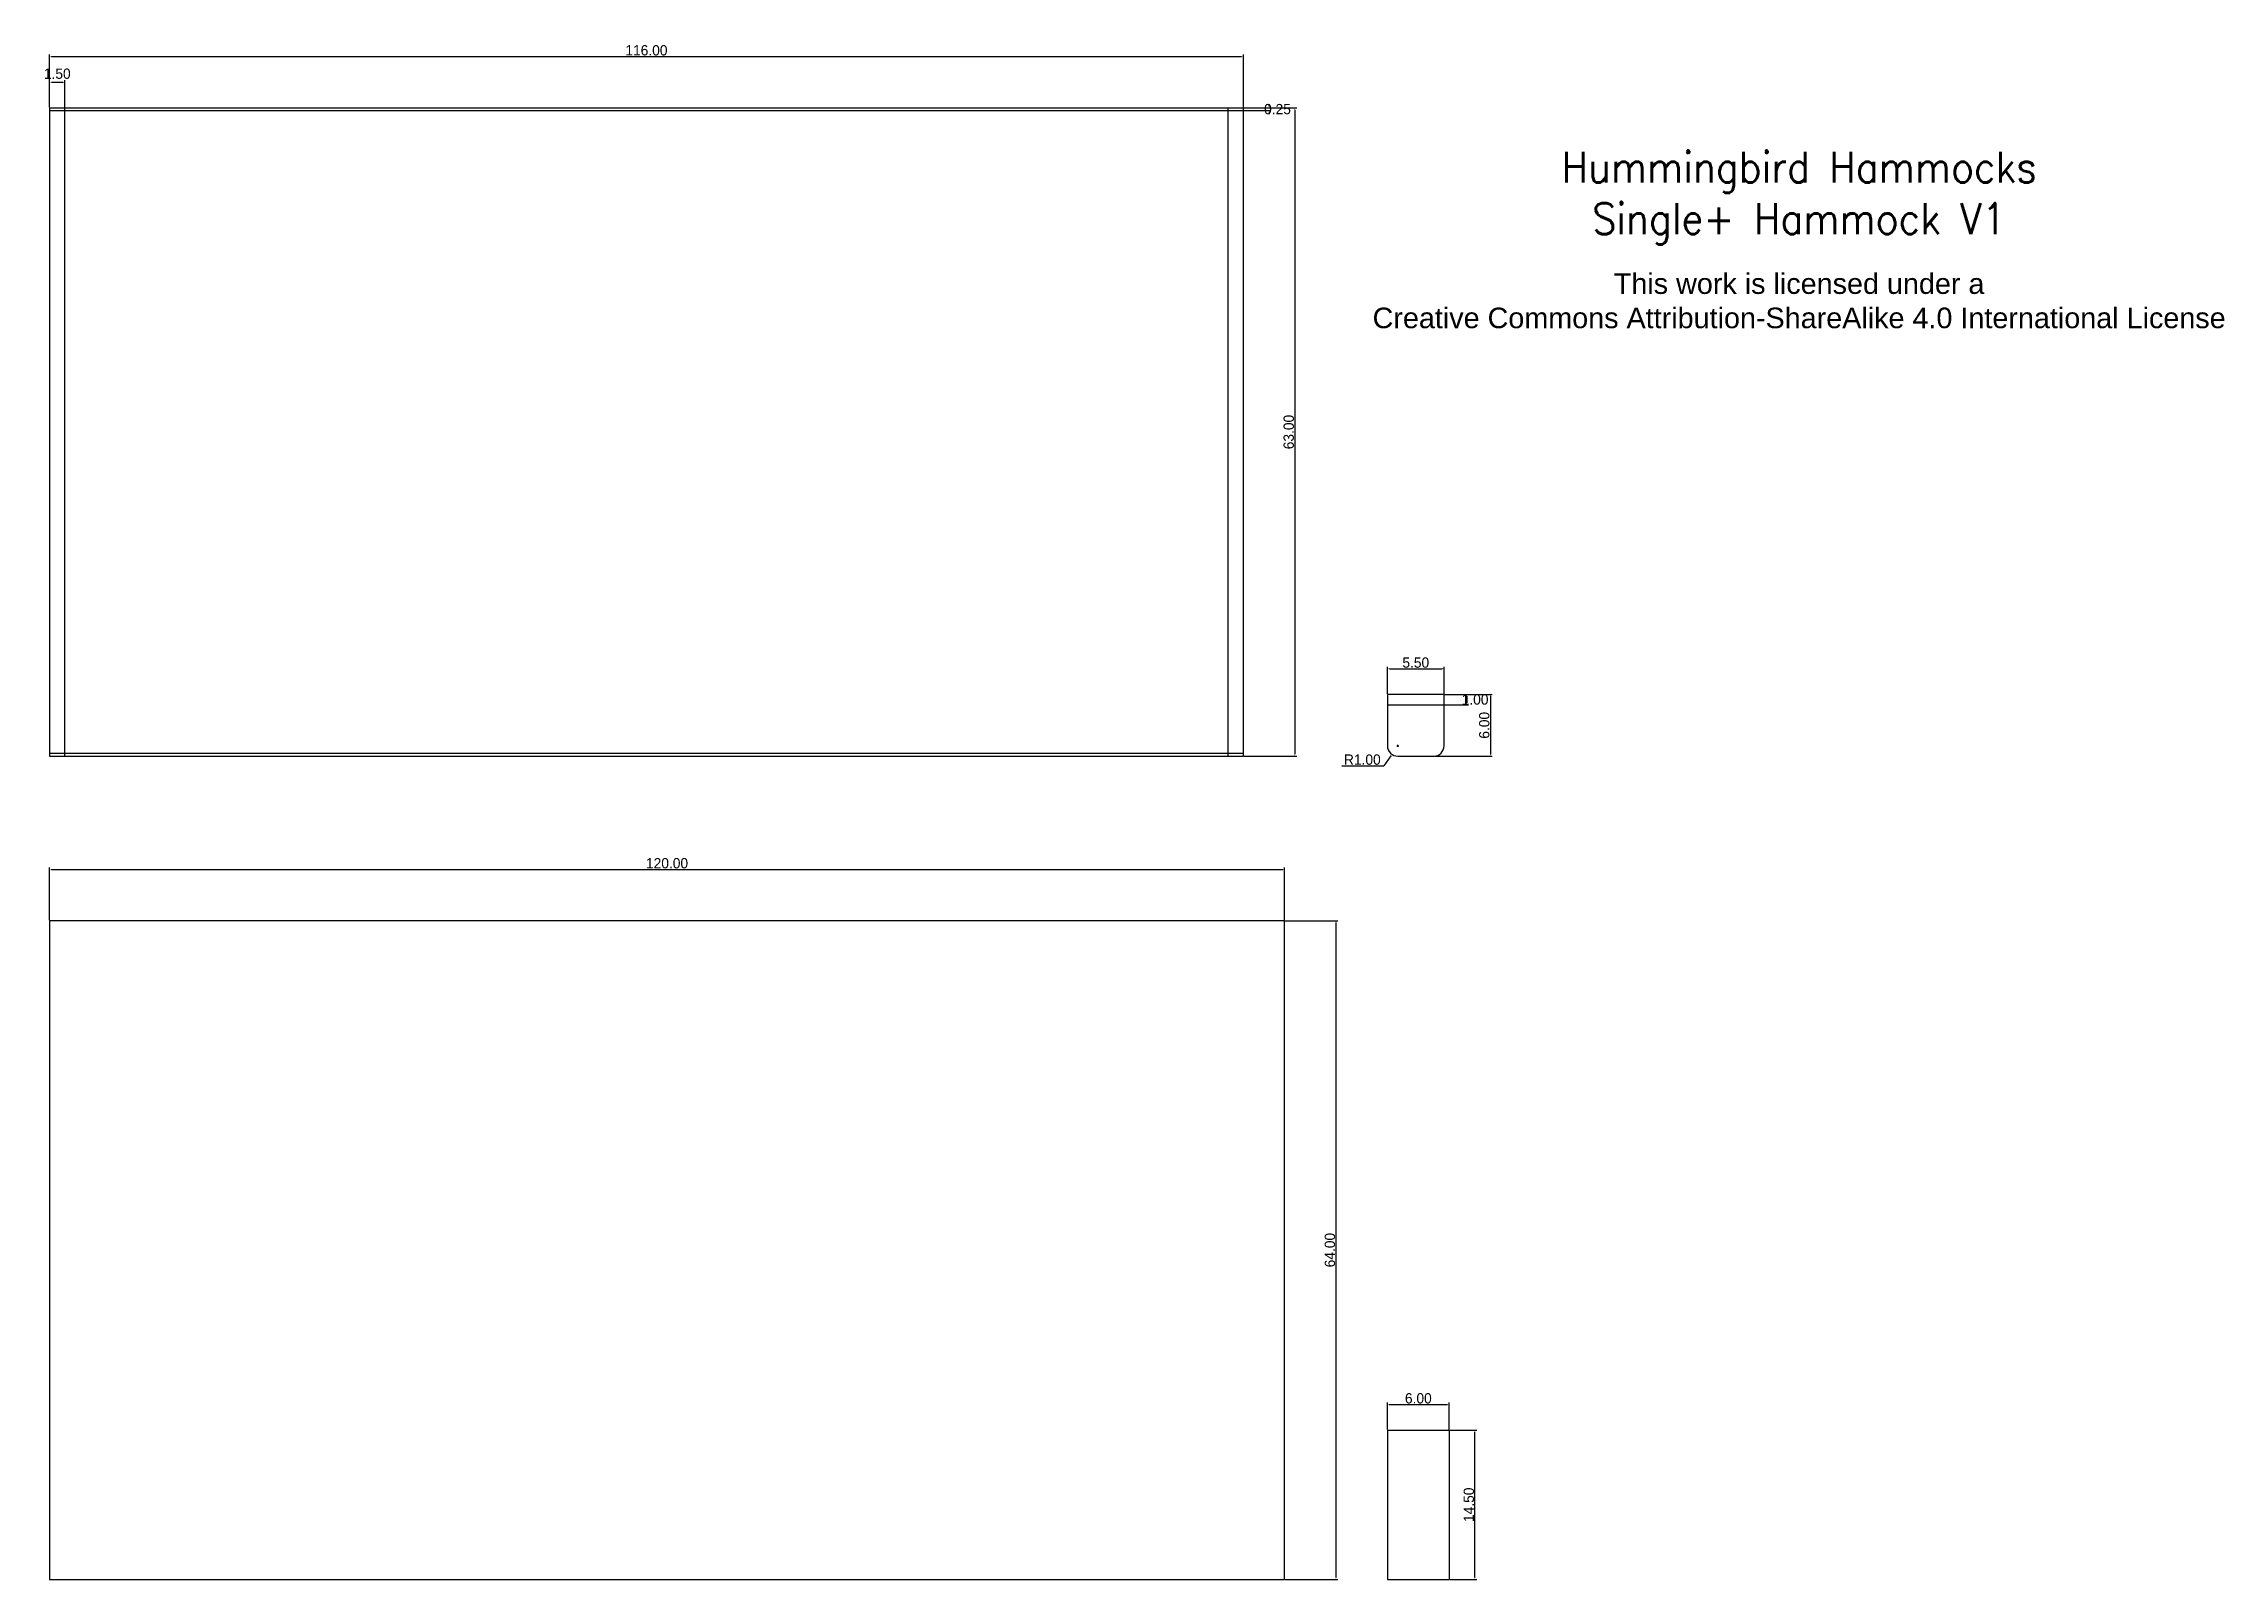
# Model space of a CAD drawing. Extents: x -1 to 211, y 0 to 149.
import ezdxf

# ---------------------------------------------------------------- set-up
doc = ezdxf.new("R2010")
doc.units = 0
doc.layers.get('0').update_dxf_attribs({"true_color": 0xffffff})
for name, color, linetype, true_color in [('Bag Cut Size', 6, 'Continuous', 0xff00ff), ('Cut Size', 1, 'Continuous', 0xff0000), ('Finished Bag', 3, 'Continuous', 0x00ff00), ('Finished Hammock', 5, 'Continuous', 0x0000ff)]:
    doc.layers.add(name, color=color, linetype=linetype, true_color=true_color)
doc.layers.add('Dimensions', color=4, linetype='Continuous', lineweight=25, true_color=0x00ffff)
doc.styles.add('textstyle11', font='Standard')
doc.styles.add('textstyle12', font='Standard')
doc.dimstyles.new('QCADDimStyle', dxfattribs={"dimtxt": 1, "dimasz": 0.18, "dimexe": 0.18, "dimexo": 0.0625, "dimgap": 0.09, "dimtad": 1, "dimtoh": 1, "dimdec": 4, "dimzin": 0, "dimdsep": 46, "dimtxsty": 'Standard', "dimcen": 0.09, "dimadec": 0, "dimazin": 0, "dimtfac": 1, "dimtdec": 4, "dimtofl": 0, "dimtmove": 0, "dimatfit": 3, "dimfxl": 1, "dimtolj": 1, "dimtzin": 0, "dimarcsym": 0})

# ---------------------------------------------------------------- blocks, each defined once
blk = doc.blocks.new('*D1')
at = {"layer": 'Defpoints', "color": 0}
for p in [(116, 148), (0, 143), (116, 143)]:
    blk.add_point(p, dxfattribs=at)
at = {"layer": 'Dimensions', "color": 0, "lineweight": -2}
for p, q in [((0, 143.0625), (0, 148.18)), ((0.18, 148), (115.82, 148)), ((116, 143.0625), (116, 148.18))]:
    blk.add_line(p, q, dxfattribs=at)
at = {"layer": 'Dimensions', "color": 0}
for points in [[(0.18, 148.03), (0.18, 147.97), (0, 148)], [(115.82, 147.97), (115.82, 148.03), (116, 148)]]:
    blk.add_solid(points, dxfattribs=at)
at = {"layer": 'Dimensions', "color": 0, "lineweight": -3, "insert": (58, 148.59), "char_height": 1, "attachment_point": 5}
blk.add_mtext('\\A1;116.00', dxfattribs=at)
blk = doc.blocks.new('*D2')
at = {"layer": 'Defpoints', "color": 0}
for p in [(1.5, 145.5), (0, 143), (1.5, 143)]:
    blk.add_point(p, dxfattribs=at)
at = {"layer": 'Dimensions', "color": 0, "lineweight": -2}
for p, q in [((0, 143.0625), (0, 145.68)), ((0.18, 145.5), (1.32, 145.5)), ((1.5, 143.0625), (1.5, 145.68))]:
    blk.add_line(p, q, dxfattribs=at)
at = {"layer": 'Dimensions', "color": 0}
for points in [[(0.18, 145.53), (0.18, 145.47), (0, 145.5)], [(1.32, 145.47), (1.32, 145.53), (1.5, 145.5)]]:
    blk.add_solid(points, dxfattribs=at)
at = {"layer": 'Dimensions', "color": 0, "lineweight": -3, "insert": (0.75, 146.315), "char_height": 1, "attachment_point": 5}
blk.add_mtext('\\A1;1.50', dxfattribs=at)
blk = doc.blocks.new('*D3')
at = {"layer": 'Defpoints', "color": 0}
for p in [(120, 69), (0, 64), (120, 64)]:
    blk.add_point(p, dxfattribs=at)
at = {"layer": 'Dimensions', "color": 0, "lineweight": -2}
for p, q in [((0, 64.0625), (0, 69.18)), ((0.18, 69), (119.82, 69)), ((120, 64.0625), (120, 69.18))]:
    blk.add_line(p, q, dxfattribs=at)
at = {"layer": 'Dimensions', "color": 0}
for points in [[(0.18, 69.03), (0.18, 68.97), (0, 69)], [(119.82, 68.97), (119.82, 69.03), (120, 69)]]:
    blk.add_solid(points, dxfattribs=at)
at = {"layer": 'Dimensions', "color": 0, "lineweight": -3, "insert": (60, 69.59), "char_height": 1, "attachment_point": 5}
blk.add_mtext('\\A1;120.00', dxfattribs=at)
blk = doc.blocks.new('*D4')
at = {"layer": 'Defpoints', "color": 0}
for p in [(135.5, 88.5), (130.003788, 86), (135.5, 86)]:
    blk.add_point(p, dxfattribs=at)
at = {"layer": 'Dimensions', "color": 0, "lineweight": -2}
for p, q in [((130.003788, 86.0625), (130.003788, 88.68)), ((130.183788, 88.5), (135.32, 88.5)), ((135.5, 86.0625), (135.5, 88.68))]:
    blk.add_line(p, q, dxfattribs=at)
at = {"layer": 'Dimensions', "color": 0}
for points in [[(130.183788, 88.53), (130.183788, 88.47), (130.003788, 88.5)], [(135.32, 88.47), (135.32, 88.53), (135.5, 88.5)]]:
    blk.add_solid(points, dxfattribs=at)
at = {"layer": 'Dimensions', "color": 0, "lineweight": -3, "insert": (132.751894, 89.09), "char_height": 1, "attachment_point": 5}
blk.add_mtext('\\A1;5.50', dxfattribs=at)
blk = doc.blocks.new('*D5')
at = {"layer": 'Defpoints', "color": 0}
for p in [(136, 17), (130, 14.5), (136, 14.5)]:
    blk.add_point(p, dxfattribs=at)
at = {"layer": 'Dimensions', "color": 0, "lineweight": -2}
for p, q in [((130, 14.56), (130, 17.18)), ((130.18, 17), (135.82, 17)), ((136, 14.56), (136, 17.18))]:
    blk.add_line(p, q, dxfattribs=at)
at = {"layer": 'Dimensions', "color": 0}
for points in [[(130.18, 17.03), (130.18, 16.97), (130, 17)], [(135.82, 16.97), (135.82, 17.03), (136, 17)]]:
    blk.add_solid(points, dxfattribs=at)
at = {"layer": 'Dimensions', "color": 0, "lineweight": -3, "insert": (133, 17.59), "char_height": 1, "attachment_point": 5}
blk.add_mtext('\\A1;6.00', dxfattribs=at)
blk = doc.blocks.new('*D6')
at = {"layer": 'Defpoints', "color": 0}
for p in [(135.998119, 14.5), (138.5, 14.5), (135.998119, 0)]:
    blk.add_point(p, dxfattribs=at)
at = {"layer": 'Dimensions', "color": 0, "lineweight": -2}
for p, q in [((136.060619, 14.5), (138.68, 14.5)), ((138.5, 0.18), (138.5, 14.32)), ((136.060619, 0), (138.68, 0))]:
    blk.add_line(p, q, dxfattribs=at)
at = {"layer": 'Dimensions', "color": 0}
for points in [[(138.53, 14.32), (138.47, 14.32), (138.5, 14.5)], [(138.47, 0.18), (138.53, 0.18), (138.5, 0)]]:
    blk.add_solid(points, dxfattribs=at)
at = {"layer": 'Dimensions', "color": 0, "lineweight": -3, "insert": (137.91, 7.25), "char_height": 1, "attachment_point": 5, "rotation": 90}
blk.add_mtext('\\A1;14.50', dxfattribs=at)
blk = doc.blocks.new('*D7')
at = {"layer": 'Defpoints', "color": 0}
for p in [(135.5, 86), (134.5, 80), (140, 80)]:
    blk.add_point(p, dxfattribs=at)
at = {"layer": 'Dimensions', "color": 0, "lineweight": -2}
for p, q in [((135.5625, 86), (140.18, 86)), ((140, 85.82), (140, 80.18)), ((134.5625, 80), (140.18, 80))]:
    blk.add_line(p, q, dxfattribs=at)
at = {"layer": 'Dimensions', "color": 0}
for points in [[(140.03, 85.82), (139.97, 85.82), (140, 86)], [(139.97, 80.18), (140.03, 80.18), (140, 80)]]:
    blk.add_solid(points, dxfattribs=at)
at = {"layer": 'Dimensions', "color": 0, "lineweight": -3, "insert": (139.41, 83), "char_height": 1, "attachment_point": 5, "rotation": 90}
blk.add_mtext('\\A1;6.00', dxfattribs=at)
blk = doc.blocks.new('*D8')
at = {"layer": 'Defpoints', "color": 0}
for p in [(135.5, 86), (135.5, 85), (137.7, 85)]:
    blk.add_point(p, dxfattribs=at)
at = {"layer": 'Dimensions', "color": 0, "lineweight": -2}
for p, q in [((135.5625, 86), (137.88, 86)), ((135.5625, 85), (137.88, 85)), ((137.7, 85.82), (137.7, 85.18))]:
    blk.add_line(p, q, dxfattribs=at)
at = {"layer": 'Dimensions', "color": 0}
for points in [[(137.73, 85.82), (137.67, 85.82), (137.7, 86)], [(137.67, 85.18), (137.73, 85.18), (137.7, 85)]]:
    blk.add_solid(points, dxfattribs=at)
at = {"layer": 'Dimensions', "color": 0, "lineweight": -3, "insert": (138.515, 85.5), "char_height": 1, "attachment_point": 5}
blk.add_mtext('\\A1;1.00', dxfattribs=at)
blk = doc.blocks.new('*D9')
at = {"layer": 'Defpoints', "color": 0}
for p in [(116, 143), (116, 80), (121, 80)]:
    blk.add_point(p, dxfattribs=at)
at = {"layer": 'Dimensions', "color": 0, "lineweight": -2}
for p, q in [((116.0625, 143), (121.18, 143)), ((121, 142.82), (121, 80.18)), ((116.0625, 80), (121.18, 80))]:
    blk.add_line(p, q, dxfattribs=at)
at = {"layer": 'Dimensions', "color": 0}
for points in [[(121.03, 142.82), (120.97, 142.82), (121, 143)], [(120.97, 80.18), (121.03, 80.18), (121, 80)]]:
    blk.add_solid(points, dxfattribs=at)
at = {"layer": 'Dimensions', "color": 0, "lineweight": -3, "insert": (120.41, 111.5), "char_height": 1, "attachment_point": 5, "rotation": 90}
blk.add_mtext('\\A1;63.00', dxfattribs=at)
blk = doc.blocks.new('*D10')
at = {"layer": 'Defpoints', "color": 0}
for p in [(116, 143), (116, 142.75), (118.5, 142.75)]:
    blk.add_point(p, dxfattribs=at)
at = {"layer": 'Dimensions', "color": 0, "lineweight": -2}
for p, q in [((116.0625, 143), (118.68, 143)), ((116.0625, 142.75), (118.68, 142.75)), ((118.5, 143.18), (118.5, 143.36)), ((118.5, 142.57), (118.5, 142.39))]:
    blk.add_line(p, q, dxfattribs=at)
at = {"layer": 'Dimensions', "color": 0}
for points in [[(118.47, 143.18), (118.53, 143.18), (118.5, 143)], [(118.53, 142.57), (118.47, 142.57), (118.5, 142.75)]]:
    blk.add_solid(points, dxfattribs=at)
at = {"layer": 'Dimensions', "color": 0, "lineweight": -3, "insert": (119.315, 142.875), "char_height": 1, "attachment_point": 5}
blk.add_mtext('\\A1;0.25', dxfattribs=at)
blk = doc.blocks.new('*D11')
at = {"layer": 'Defpoints', "color": 0}
for p in [(120, 64), (120, 0), (125, 0)]:
    blk.add_point(p, dxfattribs=at)
at = {"layer": 'Dimensions', "color": 0, "lineweight": -2}
for p, q in [((120.0625, 64), (125.18, 64)), ((125, 63.82), (125, 0.18)), ((120.0625, 0), (125.18, 0))]:
    blk.add_line(p, q, dxfattribs=at)
at = {"layer": 'Dimensions', "color": 0}
for points in [[(125.03, 63.82), (124.97, 63.82), (125, 64)], [(124.97, 0.18), (125.03, 0.18), (125, 0)]]:
    blk.add_solid(points, dxfattribs=at)
at = {"layer": 'Dimensions', "color": 0, "lineweight": -3, "insert": (124.41, 32), "char_height": 1, "attachment_point": 5, "rotation": 90}
blk.add_mtext('\\A1;64.00', dxfattribs=at)
blk = doc.blocks.new('*D12')
at = {"layer": 'Defpoints', "color": 0}
for p in [(131, 81), (130.43, 80.18)]:
    blk.add_point(p, dxfattribs=at)
at = {"layer": 'Dimensions', "color": 0, "lineweight": -3}
for p, q in [((130.91, 81), (131.09, 81)), ((131, 80.91), (131, 81.09))]:
    blk.add_line(p, q, dxfattribs=at)
at = {"layer": 'Dimensions', "color": 0, "lineweight": -2}
for p in [(125.56, 79.07), (130.32, 80.03)]:
    blk.add_line(p, (129.65, 79.07), dxfattribs=at)
at = {"layer": 'Dimensions', "color": 0}
blk.add_solid([(130.35, 80.02), (130.3, 80.05), (130.43, 80.18)], dxfattribs=at)
at = {"layer": 'Dimensions', "color": 0, "lineweight": -3, "insert": (127.56, 79.66), "char_height": 1, "attachment_point": 5}
blk.add_mtext('\\A1;R1.00', dxfattribs=at)

msp = doc.modelspace()

# ---------------------------------------------------------------- linework, layer by layer
at = {"layer": 'Bag Cut Size', "color": 7, "true_color": 0xffffff}
for p, q in [((130, 14.5), (135.998, 14.5)), ((130, 14.5), (130, 0)), ((135.998, 14.5), (135.998, 0)), ((130, 0), (135.998, 0))]:
    msp.add_line(p, q, dxfattribs=at)
at = {"layer": 'Cut Size', "color": 7, "true_color": 0xffffff}
for p, q in [((0, 64), (0, 0)), ((120, 64), (0, 64)), ((120, 0), (120, 64)), ((0, 0), (120, 0))]:
    msp.add_line(p, q, dxfattribs=at)
at = {"layer": 'Finished Bag', "color": 7, "true_color": 0xffffff}
for p, q in [((130.004, 85), (130.001, 81.001)), ((135.5, 86), (130.004, 86)), ((130.004, 86), (130.004, 85)), ((130.004, 85), (135.5, 85)), ((135.5, 85), (135.5, 86)), ((135.5, 81), (135.5, 85)), ((131.001, 80), (134.5, 80))]:
    msp.add_line(p, q, dxfattribs=at)
for centre, start, end in [((131.001, 81), 179.95659, 270), ((134.5, 81), 270, 0)]:
    msp.add_arc(centre, 1, start, end, dxfattribs=at)
at = {"layer": 'Finished Hammock', "color": 7, "true_color": 0xffffff}
for p, q in [((0, 143), (1, 143)), ((0, 143), (0, 142.75)), ((0, 142.75), (0, 80.25)), ((0, 142.75), (1, 142.75)), ((1, 143), (114.5, 143)), ((1, 142.75), (114.5, 142.75)), ((1.5, 142.75), (1.5, 143)), ((1.5, 80.25), (1.5, 142.75)), ((114.5, 143), (116, 143)), ((114.5, 143), (114.5, 142.75)), ((114.5, 142.75), (116, 142.75)), ((114.5, 142.75), (114.5, 80.25)), ((116, 142.75), (116, 143)), ((116, 80.25), (116, 142.75)), ((0, 80.25), (0, 80)), ((1, 80.25), (0, 80.25)), ((0, 80), (1, 80)), ((114.5, 80.25), (1, 80.25)), ((1, 80), (114.5, 80)), ((1.5, 80), (1.5, 80.25)), ((116, 80.25), (114.5, 80.25)), ((114.5, 80.25), (114.5, 80)), ((114.5, 80), (116, 80)), ((116, 80), (116, 80.25))]:
    msp.add_line(p, q, dxfattribs=at)

# ---------------------------------------------------------------- texts
at = {"attachment_point": 5}
for s, insert, char_height, style in [('\\H3.00133;Hummingbird Hammocks\\PSingle+ Hammock V1', (170, 134.242), 0.06843, 'textstyle11'), ('\\fHelvetica Neue,Helvetica,Arial,sans-serif|b0|i0|c0|p0;\\c3618615;\\H1.99926;This work is licensed under a \\P\\c13730329;Creative Commons Attribution-ShareAlike 4.0 International License', (170, 124.242), 0.068434, 'textstyle12')]:
    msp.add_mtext(s, dxfattribs=dict(at, insert=insert, char_height=char_height, style=style))

# ---------------------------------------------------------------- dimensions: what is measured, and where the dimension line sits
at = {"layer": 'Dimensions', "lineweight": -3}
for base, p1, p2, picture, middle in [((116, 148), (0, 143), (116, 143), '*D1', (58, 148.59)), ((1.5, 145.5), (0, 143), (1.5, 143), '*D2', (0.75, 146.315)), ((135.5, 88.5), (130.004, 86), (135.5, 86), '*D4', (132.752, 89.09)), ((120, 69), (0, 64), (120, 64), '*D3', (60, 69.59)), ((135.998, 17), (130, 14.5), (135.998, 14.5), '*D5', (132.999, 17.59))]:
    dim = msp.add_linear_dim(base=base, p1=p1, p2=p2, dimstyle='QCADDimStyle', override={"dimtxt": 1, "dimdec": 2, "dimclrd": 0, "dimclre": 0, "dimclrt": 0, "dimtmove": 2}, dxfattribs=at)
    dim.commit()
    dim.dimension.update_dxf_attribs({"geometry": picture, "text_midpoint": middle})
for base, p1, p2, picture, middle in [((118.5, 142.75), (116, 143), (116, 142.75), '*D10', (119.315, 142.875)), ((121, 80), (116, 143), (116, 80), '*D9', (120.41, 111.5)), ((140, 80), (135.5, 86), (134.5, 80), '*D7', (139.41, 83)), ((137.7, 85), (135.5, 86), (135.5, 85), '*D8', (138.515, 85.5)), ((125, 0), (120, 64), (120, 0), '*D11', (124.41, 32)), ((138.5, 14.5), (135.998, 0), (135.998, 14.5), '*D6', (137.91, 7.25))]:
    dim = msp.add_linear_dim(base=base, p1=p1, p2=p2, angle=90, dimstyle='QCADDimStyle', override={"dimtxt": 1, "dimdec": 2, "dimclrd": 0, "dimclre": 0, "dimclrt": 0, "dimtmove": 2}, dxfattribs=at)
    dim.commit()
    dim.dimension.update_dxf_attribs({"geometry": picture, "text_midpoint": middle})
dim = msp.add_radius_dim(center=(131.001, 81), mpoint=(130.427, 80.181), dimstyle='QCADDimStyle', override={"dimtxt": 1, "dimdec": 2, "dimclrd": 0, "dimclre": 0, "dimclrt": 0, "dimtmove": 2}, dxfattribs=at)
dim.commit()
dim.dimension.update_dxf_attribs({"geometry": '*D12', "text_midpoint": (127.556, 79.657)})

doc.saveas('drawing.dxf')
